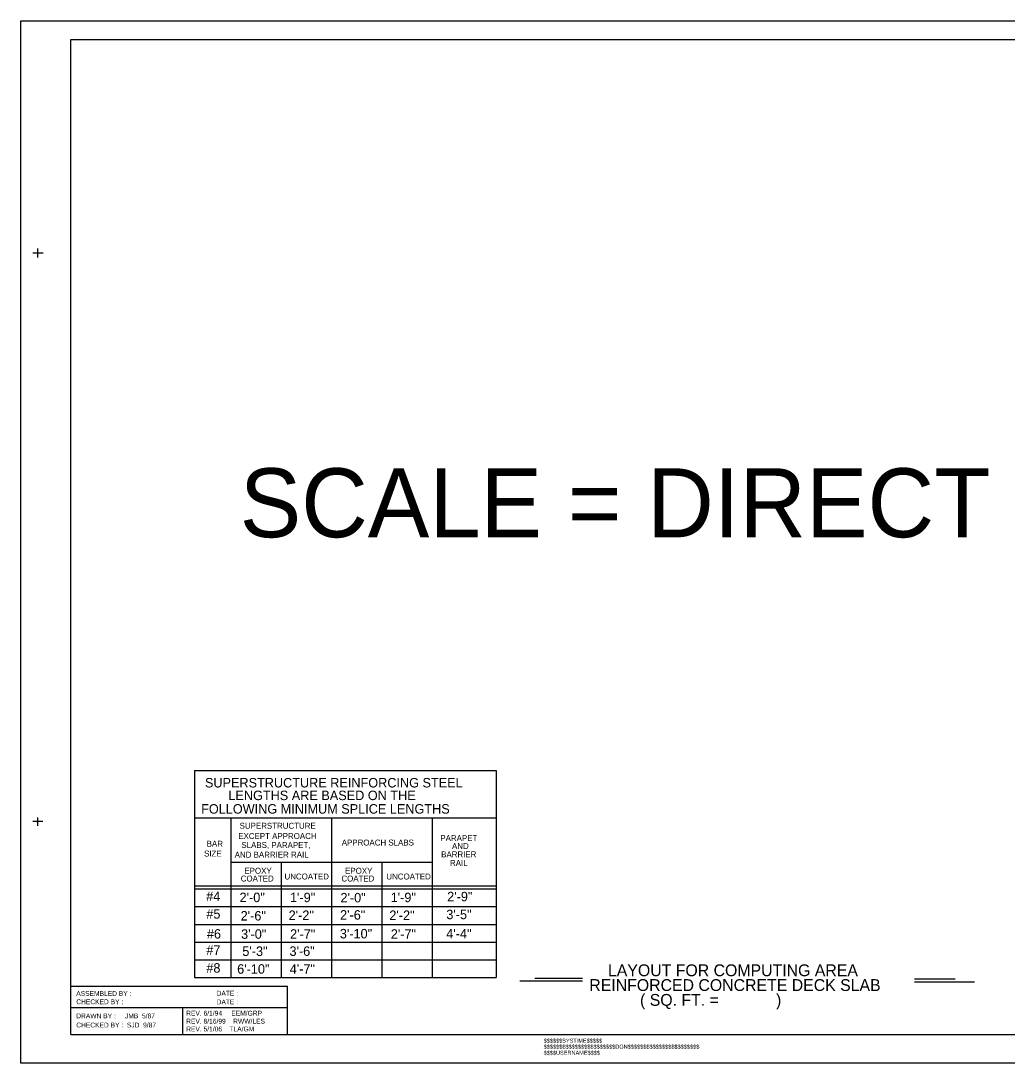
# Model space of a CAD drawing. Extents: x 10254 to 10652, y 9968 to 10188.
# Drawn here: x 10254 to 10462.1, y 9968.4 to 10188.4 of the extents above; entities that cross this region are included whole.
import ezdxf

# ---------------------------------------------------------------- set-up
doc = ezdxf.new("R2010")
doc.units = 0
for name, color, linetype in [('Plan Sheet', 7, 'Continuous'), ('Plot Label', 7, 'Continuous'), ('Plot Shape', 7, 'Continuous'), ('User Information Notes', 7, 'Continuous')]:
    doc.layers.add(name, color=color, linetype=linetype)

msp = doc.modelspace()

# ---------------------------------------------------------------- linework, layer by layer
at = {"layer": 'Plan Sheet'}
for p, q in [((10253.96, 10188.4), (10253.96, 10188.4)), ((10264.5, 10184.46), (10584.51, 10184.46)), ((10264.5, 9974.46), (10264.5, 10184.46)), ((10257.54, 10138.46), (10257.54, 10140.35)), ((10256.47, 10139.46), (10258.67, 10139.46)), ((10290.64, 10030.2), (10354.26, 10030.2)), ((10290.64, 10030.2), (10290.64, 9986.45)), ((10354.26, 10030.2), (10354.26, 9986.45)), ((10256.52, 10019.46), (10258.62, 10019.46)), ((10257.54, 10018.47), (10257.54, 10020.28)), ((10290.64, 10020.2), (10354.26, 10020.2)), ((10298.27, 10020.2), (10298.27, 9986.45)), ((10319.52, 10020.2), (10319.52, 9986.45)), ((10340.77, 10020.2), (10340.77, 9986.45)), ((10298.27, 10010.83), (10340.77, 10010.83)), ((10308.9, 10010.83), (10308.9, 9986.45)), ((10330.15, 10010.83), (10330.15, 9986.45)), ((10290.64, 10005.83), (10354.26, 10005.83)), ((10290.64, 10005.2), (10354.26, 10005.2)), ((10290.64, 10001.45), (10354.26, 10001.45)), ((10290.64, 9997.7), (10354.26, 9997.7)), ((10290.64, 9993.95), (10354.26, 9993.95)), ((10290.64, 9990.2), (10354.26, 9990.2)), ((10290.64, 9986.45), (10354.26, 9986.45)), ((10372.48, 9986.3), (10362.42, 9986.3)), ((10442.55, 9986.22), (10451.11, 9986.22)), ((10264.5, 9984.64), (10310.25, 9984.64)), ((10310.25, 9974.46), (10310.25, 9984.64)), ((10310.25, 9984.64), (10310.25, 9984.64)), ((10372.48, 9985.68), (10359.26, 9985.68)), ((10442.55, 9985.59), (10455.24, 9985.59)), ((10310.25, 9980.05), (10264.5, 9980.05)), ((10288.18, 9974.46), (10288.18, 9980.05)), ((10264.5, 9974.46), (10584.51, 9974.46)), ((10264.5, 9974.46), (10310.25, 9974.46)), ((10253.96, 9968.4), (10253.96, 9968.4))]:
    msp.add_line(p, q, dxfattribs=at)
at = {"layer": 'Plot Shape'}
msp.add_lwpolyline([(10253.96, 10188.4), (10584.59, 10188.4), (10584.59, 9968.4), (10253.96, 9968.4)], close=True, dxfattribs=at)
at = {"layer": 'User Information Notes'}
for p, q in [((10264.5, 10184.46), (10264.5, 10184.46)), ((10288.85, 9975.1), (10288.85, 9975.1))]:
    msp.add_line(p, q, dxfattribs=at)

# ---------------------------------------------------------------- texts
at = {"layer": 'Plan Sheet'}
for s, height, p in [('SUPERSTRUCTURE REINFORCING STEEL', 2, (10292.81, 10026.59)), ('LENGTHS ARE BASED ON THE ', 2, (10297.76, 10023.92)), ('FOLLOWING MINIMUM SPLICE LENGTHS', 2, (10292.01, 10021.07)), ('SUPERSTRUCTURE', 1.25, (10300.13, 10017.88)), ('EXCEPT APPROACH', 1.25, (10299.84, 10015.71)), ('BAR', 1.25, (10293.18, 10014.08)), ('SLABS, PARAPET, ', 1.25, (10300.5, 10013.81)), ('APPROACH SLABS', 1.25, (10321.68, 10014.34)), ('PARAPET', 1.25, (10342.49, 10015.28)), ('AND', 1.25, (10344.95, 10013.6)), ('SIZE', 1.25, (10292.63, 10012.02)), ('AND BARRIER RAIL', 1.25, (10299.09, 10011.77)), ('BARRIER', 1.25, (10342.66, 10011.85)), ('RAIL', 1.25, (10344.53, 10010.03)), ('COATED', 1.25, (10300.36, 10006.74)), ('EPOXY ', 1.25, (10301.14, 10008.38)), ('UNCOATED', 1.25, (10309.6, 10007.17)), ('COATED', 1.25, (10321.61, 10006.74)), ('EPOXY ', 1.25, (10322.39, 10008.38)), ('UNCOATED', 1.25, (10331.1, 10007.17)), ('#4', 2, (10293.07, 10002.6)), ('2\'-0"', 2, (10300.12, 10002.39)), ('1\'-9"', 2, (10310.76, 10002.38)), ('2\'-0"', 2, (10321.41, 10002.33)), ('1\'-9"', 2, (10332.01, 10002.38)), ('2\'-9"', 2, (10343.93, 10002.56)), ('#5', 2, (10293.11, 9998.9)), ('2\'-6"', 2, (10300.35, 9998.51)), ('2\'-2"', 2, (10310.48, 9998.62)), ('2\'-6"', 2, (10321.33, 9998.69)), ('2\'-2"', 2, (10331.73, 9998.62)), ('3\'-5"', 2, (10343.75, 9998.79)), ('#6', 2, (10293.22, 9994.69)), ('3\'-0"', 2, (10300.44, 9994.65)), ('2\'-7"', 2, (10310.78, 9994.66)), ('3\'-10"', 2, (10321.28, 9994.73)), ('2\'-7"', 2, (10332.03, 9994.66)), ('4\'-4"', 2, (10343.74, 9994.74)), ('#7', 2, (10293.11, 9991.25)), ('5\'-3"', 2, (10300.7, 9991.03)), ('3\'-6"', 2, (10310.65, 9991.04)), ('#8', 2, (10293.11, 9987.5)), ('6\'-10"', 2, (10299.61, 9987.28)), ('4\'-7"', 2, (10310.71, 9987.29)), ('LAYOUT FOR COMPUTING AREA', 2.5, (10377.86, 9986.75)), ('REINFORCED CONCRETE DECK SLAB', 2.5, (10373.92, 9983.63)), ('ASSEMBLED BY :', 1.0166, (10265.66, 9982.6)), ('DATE :', 1.017, (10295.28, 9982.65)), ('CHECKED BY :', 1.0166, (10265.66, 9980.85)), ('DATE :', 1.017, (10295.28, 9980.81)), ('( SQ. FT. =             )', 2.5, (10384.63, 9980.5)), ('REV. 6/1/94     EEM/GRP', 1.0173, (10288.85, 9978.44)), ('CHECKED BY :  SJD  9/87', 1.0154, (10265.66, 9975.94)), ('DRAWN BY :     JMB  5/87', 1.0154, (10265.66, 9977.86)), ('REV. 8/16/99    RWW/LES', 1.0173, (10288.85, 9976.75)), ('REV. 5/1/06    TLA/GM', 1.0173, (10288.85, 9975.1))]:
    msp.add_text(s, height=height, dxfattribs=at).set_placement(p)
at = {"layer": 'Plot Label'}
for s, height, p in [('$$$$$$SYSTIME$$$$$', 0.8504, (10364.29, 9972.72)), ('$$$$$$$$$$$$$$$$$$$$$$$DGN$$$$$$$$$$$$$$$$$$$$$$$', 0.8556, (10364.29, 9971.45)), ('$$$$USERNAME$$$$', 0.8504, (10364.29, 9970.17))]:
    msp.add_text(s, height=height, dxfattribs=at).set_placement(p)
at = {"layer": 'User Information Notes'}
msp.add_text('SCALE = DIRECT', height=14.5519, dxfattribs=at).set_placement((10300.15, 10079.4))

doc.saveas('drawing.dxf')
